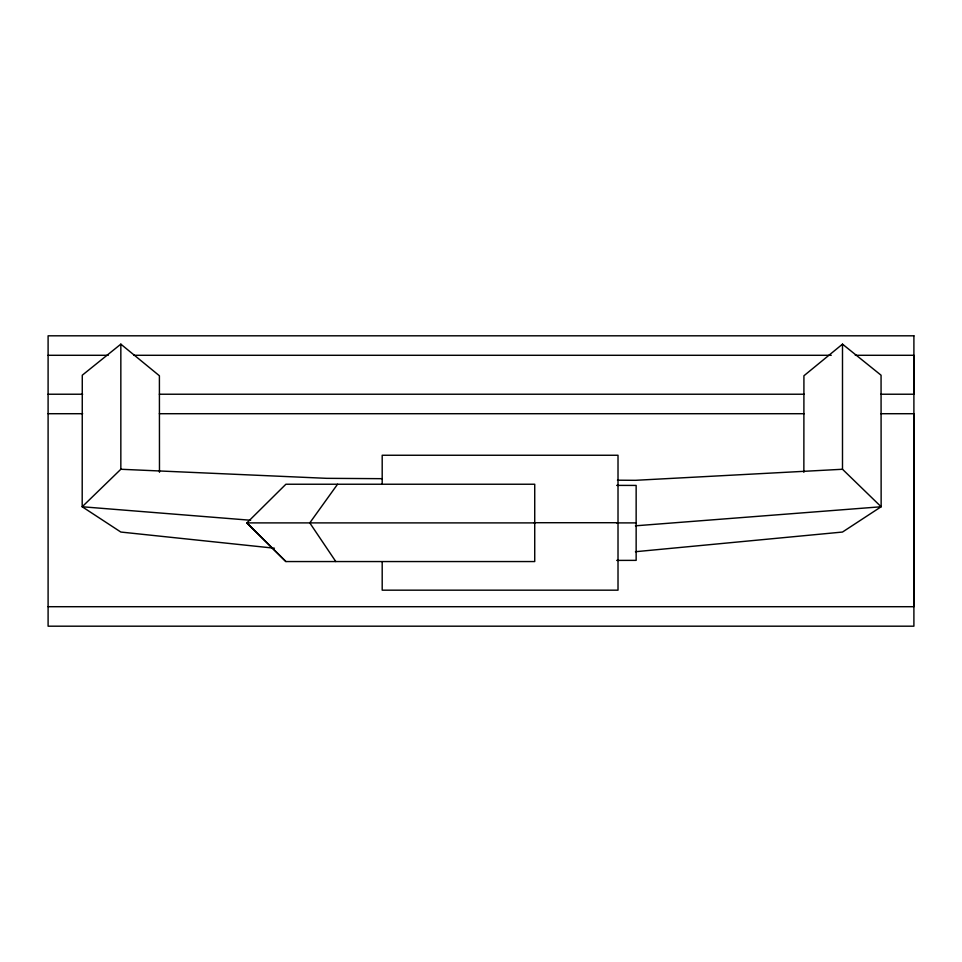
<?xml version="1.0" encoding="UTF-8"?>
<svg xmlns="http://www.w3.org/2000/svg" width="962" height="962" viewBox="0 0 962 962"><rect width="100%" height="100%" fill="white"/><g stroke="black" fill="none" stroke-linecap="round" stroke-linejoin="round"><path stroke-width="1.44" d="M803.859 472.282L803.919 375.769L842.496 344.155L881.06 375.204L881.144 506.758L842.496 532.046L635.437 551.719M337.554 484.235L309.788 522.895L335.798 561.555M250.613 520.262L82.191 506.758L82.275 375.204L120.839 344.155L120.839 469.264L82.191 506.758L120.839 532.046L274.41 548.208M635.437 525.817L881.144 506.758L842.496 469.264L842.496 344.155M842.496 469.264L635.437 480.315L617.448 480.194M616.678 560.401L636.147 560.365L636.147 485.425L616.654 485.389M48.1 355.291L108.225 355.291M133.778 355.291L831.228 355.291M855.278 355.291L913.9 355.291L913.9 394.228L880.831 394.228M48.1 394.228L82.672 394.228M159.331 394.228L804.172 394.228M48.1 413.708L82.672 413.708M159.331 413.708L804.172 413.708M880.831 413.708L913.9 413.708L913.9 606.709L48.1 606.709M533.898 522.715L618.013 522.715M534.728 522.895L246.873 522.895L285.894 561.555L534.728 561.555L534.728 484.235L285.894 484.235L246.873 522.895L285.894 561.555M616.618 522.895L636.147 522.895M382.058 478.679L326.587 478.33L120.839 469.264M120.839 344.155L159.403 375.769L159.476 472.282M382.191 483.742L382.191 455.254L618.013 455.254L618.013 590.175L382.191 590.175L382.191 561.688M913.9 335.81L48.1 335.81L48.1 626.19L913.9 626.19L913.9 335.81"/></g></svg>
